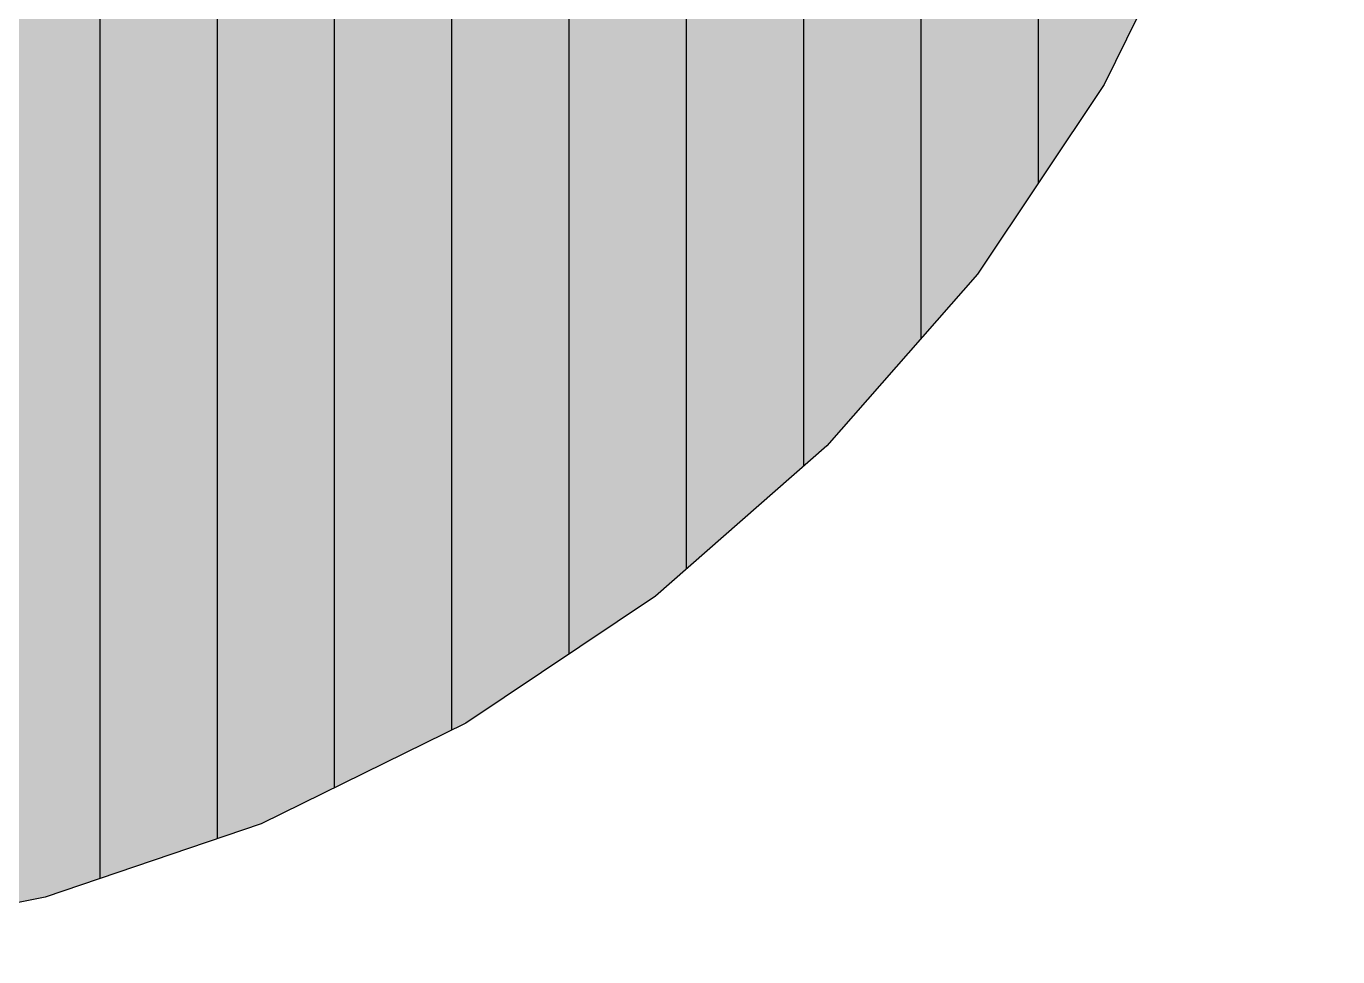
# Model space of a CAD drawing. Header units: millimetres. Extents: x -4391136 to -1798569, y -886572 to -291056.
# Drawn here: x -2186736 to -2173424, y -374621 to -365179 of the extents above; entities that cross this region are included whole.
import ezdxf

# ---------------------------------------------------------------- set-up
doc = ezdxf.new("R2010")
doc.units = ezdxf.units.MM
for name, color, linetype in [('000 - CONCRETE_COL_WIPEOUT_', 250, 'Continuous'), ('000 - CONCRETE_PLENUM-WALL_MAIN_COLOR_4', 4, 'Continuous'), ('000 - CONCRETE_PRECAST_HATCH_', 251, 'Continuous')]:
    doc.layers.add(name, color=color, linetype=linetype)

# ---------------------------------------------------------------- blocks, each defined once
blk = doc.blocks.new('*U3391')
blk.add_wipeout([(17702, 17702), (17551, 20013), (17099, 22284), (16355, 24477), (15331, 26553), (14044, 28479), (12517, 30220), (10776, 31746), (8851, 33033), (6774, 34057), (4582, 34801), (2311, 35253), (0, 35404), (-2311, 35253), (-4582, 34801), (-6774, 34057), (-8851, 33033), (-10776, 31746), (-12517, 30220), (-14044, 28479), (-15331, 26553), (-16355, 24477), (-17099, 22284), (-17551, 20013), (-17702, 17702), (-17551, 15392), (-17099, 13121), (-16355, 10928), (-15331, 8851), (-14044, 6926), (-12517, 5185), (-10776, 3658), (-8851, 2372), (-6774, 1348), (-4582, 603), (-2311, 151), (0, 0), (2311, 151), (4582, 603), (6774, 1348), (8851, 2372), (10776, 3658), (12517, 5185), (14044, 6926), (15331, 8851), (16355, 10928), (17099, 13121), (17551, 15392)]).dxf.layer = '000 - CONCRETE_COL_WIPEOUT_'
at = {"layer": '000 - CONCRETE_PRECAST_HATCH_'}
h = blk.add_hatch(dxfattribs=at)
h.set_pattern_fill('AR-CONC', color=256, scale=0.04)
h.paths.add_polyline_path([(0, 0), (-2311, 151), (-4582, 603), (-6774, 1348), (-8851, 2372), (-10776, 3658), (-12517, 5185), (-14044, 6926), (-15331, 8851), (-16355, 10928), (-17099, 13121), (-17551, 15392), (-17702, 17702), (-17551, 20013), (-17099, 22284), (-16355, 24477), (-15331, 26553), (-14044, 28479), (-12517, 30220), (-10776, 31746), (-8851, 33033), (-6774, 34057), (-4582, 34801), (-2311, 35253), (0, 35404), (2311, 35253), (4582, 34801), (6774, 34057), (8851, 33033), (10776, 31746), (12517, 30220), (14044, 28479), (15331, 26553), (16355, 24477), (17099, 22284), (17551, 20013), (17702, 17702), (17551, 15392), (17099, 13121), (16355, 10928), (15331, 8851), (14044, 6926), (12517, 5185), (10776, 3658), (8851, 2372), (6774, 1348), (4582, 603), (2311, 151)])
h = blk.add_hatch(dxfattribs=at)
h.set_pattern_fill('ANSI31', color=256, scale=0.5, angle=135)
h.set_pattern_definition([(180, (0, 0), (-8e-14, -1190.625), [])])
h.paths.add_polyline_path([(0, 0), (-2311, 151), (-4582, 603), (-6774, 1348), (-8851, 2372), (-10776, 3658), (-12517, 5185), (-14044, 6926), (-15331, 8851), (-16355, 10928), (-17099, 13121), (-17551, 15392), (-17702, 17702), (-17551, 20013), (-17099, 22284), (-16355, 24477), (-15331, 26553), (-14044, 28479), (-12517, 30220), (-10776, 31746), (-8851, 33033), (-6774, 34057), (-4582, 34801), (-2311, 35253), (0, 35404), (2311, 35253), (4582, 34801), (6774, 34057), (8851, 33033), (10776, 31746), (12517, 30220), (14044, 28479), (15331, 26553), (16355, 24477), (17099, 22284), (17551, 20013), (17702, 17702), (17551, 15392), (17099, 13121), (16355, 10928), (15331, 8851), (14044, 6926), (12517, 5185), (10776, 3658), (8851, 2372), (6774, 1348), (4582, 603), (2311, 151)])
at = {"layer": '000 - CONCRETE_PLENUM-WALL_MAIN_COLOR_4', "lineweight": -2}
blk.add_lwpolyline([(17551, 15392), (17099, 13121), (16355, 10928), (15331, 8851), (14044, 6926), (12517, 5185), (10776, 3658), (8851, 2372), (6774, 1348), (4582, 603), (2311, 151), (0, 0), (-2311, 151), (-4582, 603), (-6774, 1348), (-8851, 2372), (-10776, 3658), (-12517, 5185), (-14044, 6926), (-15331, 8851), (-16355, 10928), (-17099, 13121), (-17551, 15392)], dxfattribs=at)

msp = doc.modelspace()

# ---------------------------------------------------------------- block references
at = {"rotation": 90.00000000000001}
msp.add_blockref('*U3391', (-2173424.2, -356918.8), dxfattribs=at)

doc.saveas('drawing.dxf')
